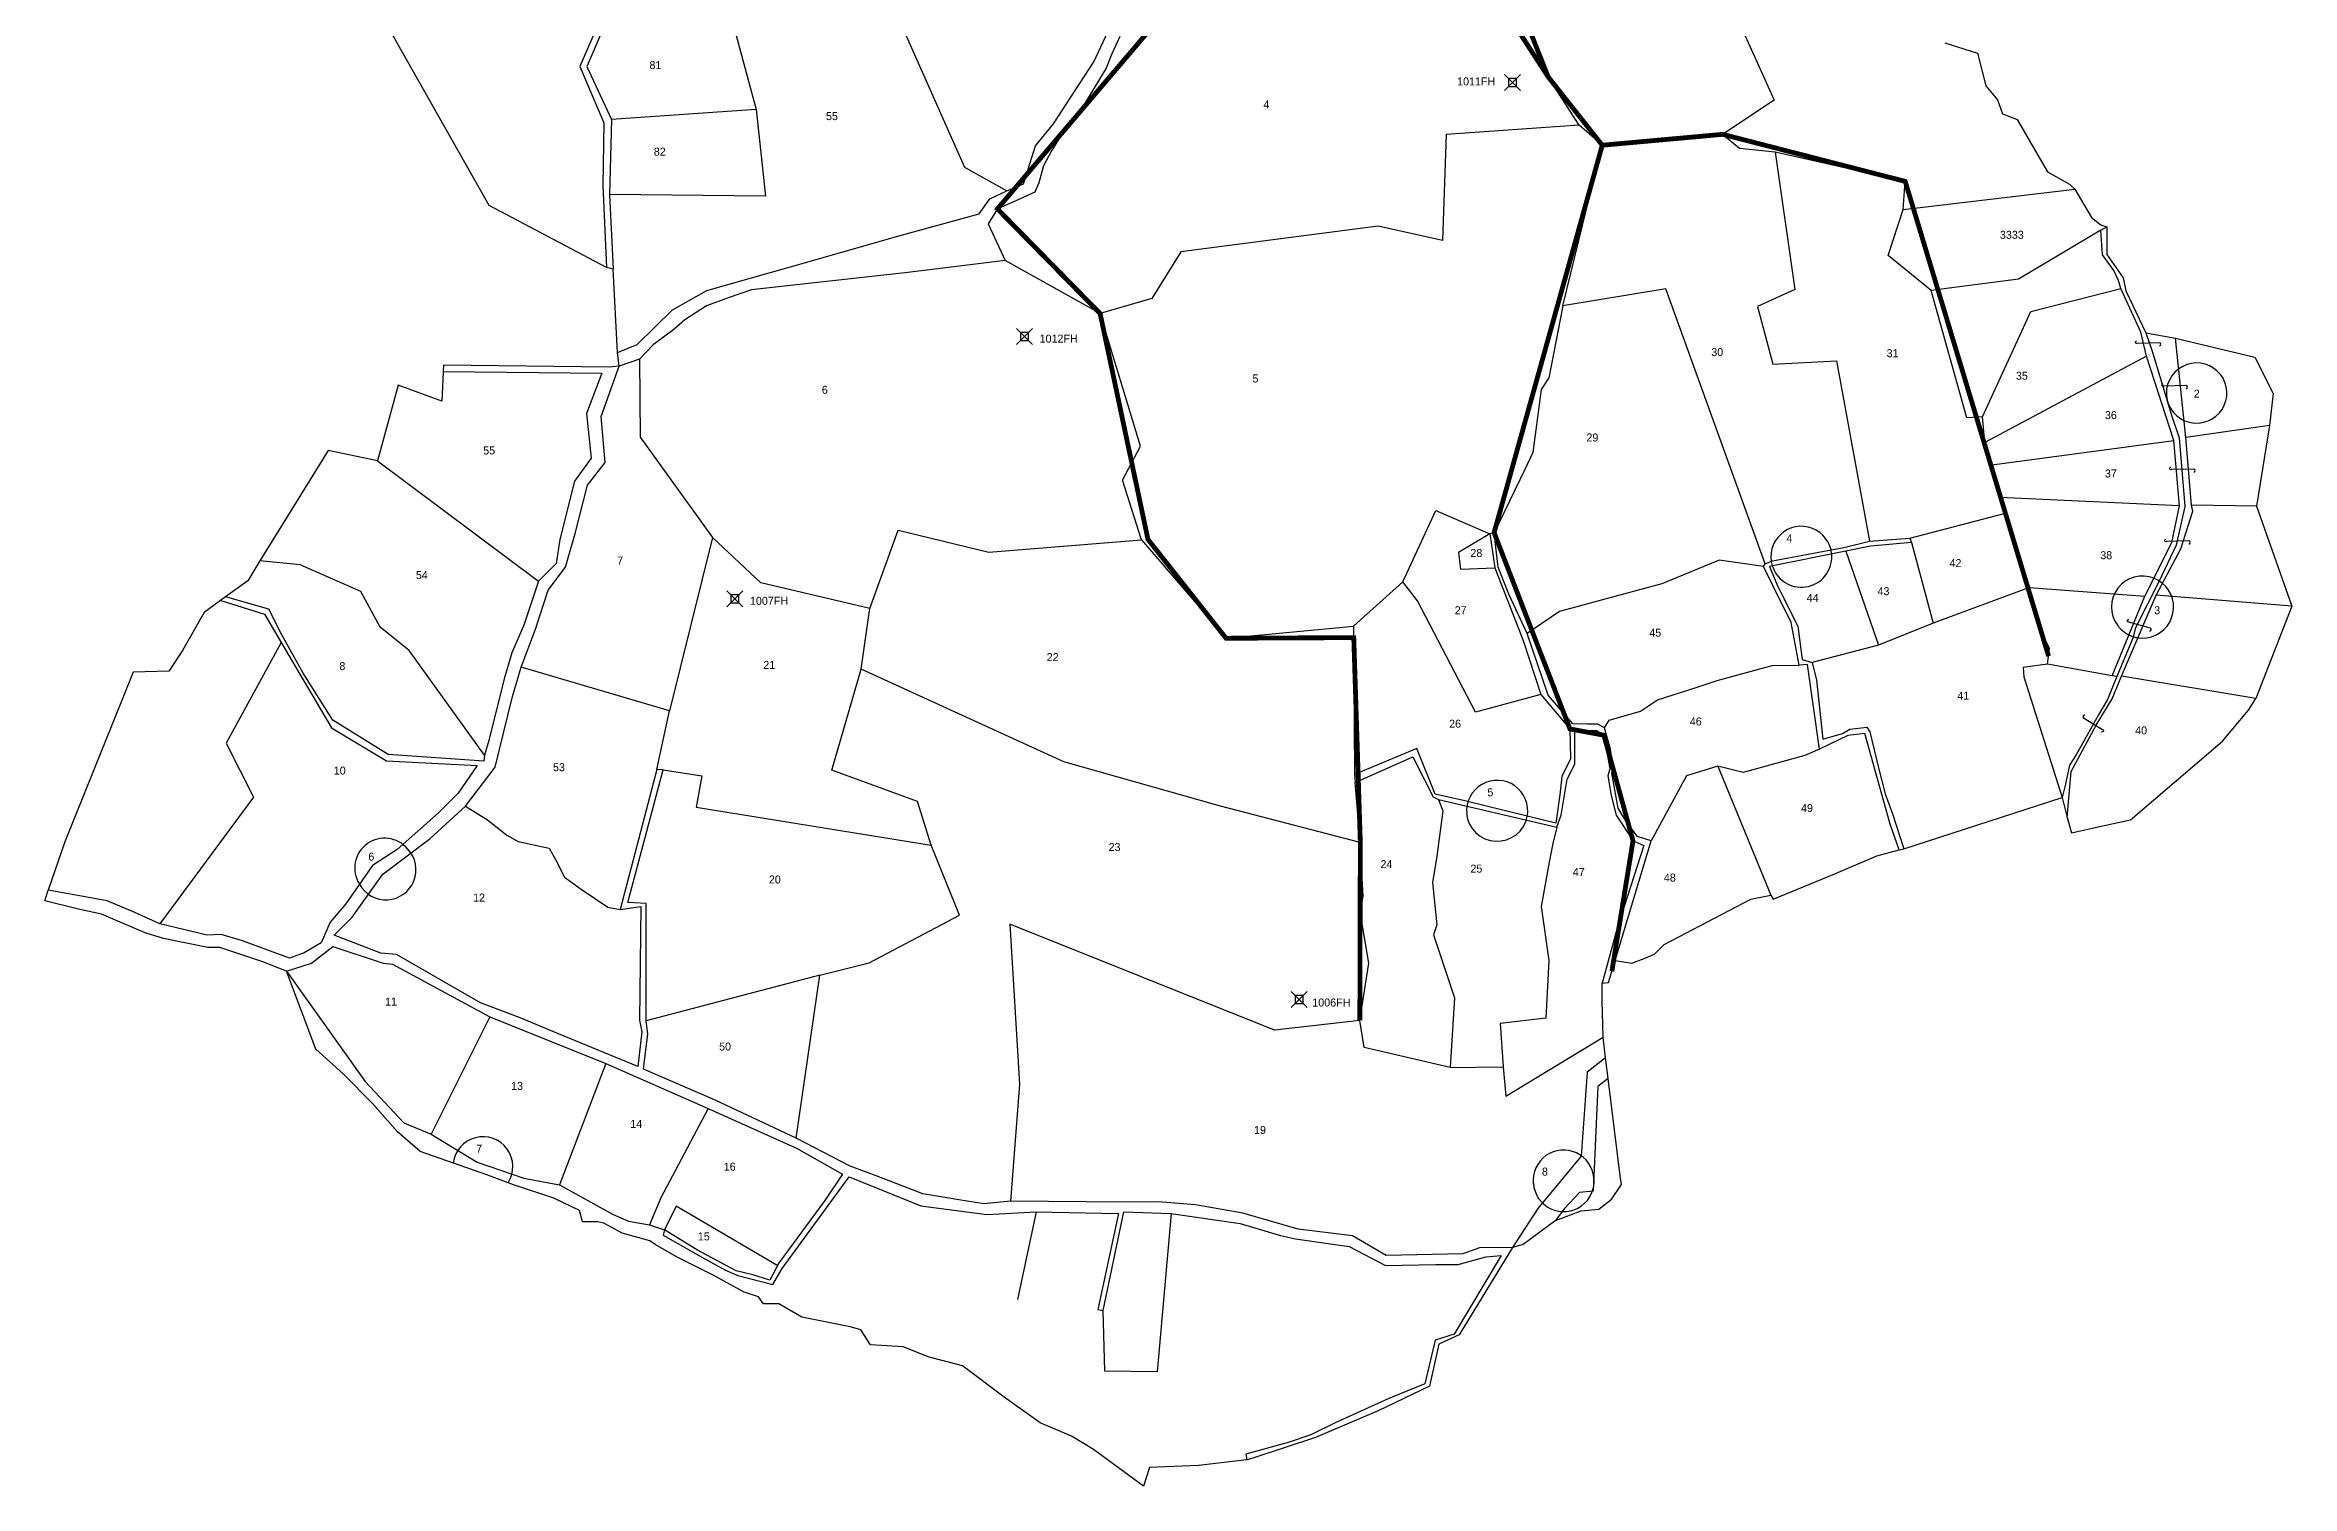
# Model space of a CAD drawing. Header units: inches. Extents: x 149135 to 154865, y 177681 to 183856.
# Drawn here: x 150800 to 152204, y 182014 to 182915 of the extents above; entities that cross this region are included whole.
import ezdxf

# ---------------------------------------------------------------- set-up
doc = ezdxf.new("R2010")
doc.units = ezdxf.units.IN
doc.header["$MEASUREMENT"] = 0
doc.header["$PDMODE"] = 67
doc.header["$PDSIZE"] = 5
for name, color, linetype in [('BORDER-B', 3, 'CONTINUOUS'), ('DIM6', 2, 'CONTINUOUS'), ('Layer1', 4, 'CONTINUOUS'), ('LINK', 4, 'CONTINUOUS'), ('NO', 1, 'CONTINUOUS'), ('PARCEL', 6, 'CONTINUOUS'), ('ROAD', 2, 'CONTINUOUS'), ('TRIG-P', 2, 'CONTINUOUS'), ('TRIG-T', 1, 'CONTINUOUS')]:
    doc.layers.add(name, color=color, linetype=linetype)

msp = doc.modelspace()

# ---------------------------------------------------------------- linework, layer by layer
at = {"layer": 'BORDER-B'}
for points in [[(151471.7, 182920.1), (151466.6, 182909.3), (151463.1, 182900.4), (151450, 182878.7), (151439.2, 182863.8), (151433.2, 182855.8), (151428.8, 182848.3), (151424, 182839.4), (151420.9, 182828.6), (151418.6, 182822.9), (151404.3, 182816.5), (151395.1, 182812.4), (151389.4, 182803.1), (151399.9, 182780.2), (151339.1, 182772.6), (151241.4, 182761.8), (151227.4, 182757), (151213.4, 182751.9), (151199.7, 182743), (151193, 182737), (151180, 182727.4), (151171.4, 182718.5), (151158.7, 182714.1), (151157.8, 182722.7), (151154.9, 182774.8), (151150.8, 182775.8), (151077.6, 182814.6), (151014.2, 182926.5)], [(151471.7, 182920.1), (151466.6, 182909.3), (151463.1, 182900.4), (151450, 182878.7), (151439.2, 182863.8), (151433.2, 182855.8), (151428.8, 182848.3), (151424, 182839.4), (151420.9, 182828.6), (151418.6, 182822.9), (151404.3, 182816.5), (151395.1, 182812.4), (151389.4, 182803.1), (151399.9, 182780.2), (151339.1, 182772.6), (151241.4, 182761.8), (151227.4, 182757), (151213.4, 182751.9), (151199.7, 182743), (151193, 182737), (151180, 182727.4), (151171.4, 182718.5), (151158.7, 182714.1)], [(151987.1, 182916.3), (152007.5, 182909.8), (152012.7, 182889.4)], [(152012.7, 182889.4), (152020.1, 182880.5), (152023.2, 182871.8), (152032.3, 182868.2), (152051.4, 182835.5), (152065.1, 182827.9), (152068.5, 182824.8), (152078.9, 182807), (152084.7, 182802.5), (152088.4, 182801.1), (152088.4, 182783.8), (152098.6, 182769.4), (152100.2, 182761.1), (152112.7, 182734.9), (152131.3, 182731.5), (152180.8, 182719.8), (152192.3, 182697), (152190, 182677), (152181.9, 182626.5), (152204.1, 182564), (152181.6, 182506.4)], [(151158.7, 182714.1), (151152.6, 182713.5), (151049, 182714.7), (151047.9, 182692.3), (151020.7, 182702.3), (151007.7, 182654.9), (150976.8, 182661.3), (150934.3, 182592.3), (150926.6, 182580), (150912.8, 182569.9), (150899.5, 182560.2), (150885.9, 182536.3), (150877.4, 182523.4), (150855, 182522.8), (150812.3, 182416.7), (150801.9, 182386.6)], [(151778.7, 182193), (151785.2, 182202.6), (151784.3, 182207.9), (151776.8, 182268.9), (151775.2, 182281.7), (151773.7, 182294.7), (151773.1, 182317.4), (151773.1, 182328.3), (151776.9, 182328.9), (151781.2, 182342.6), (151791.5, 182341), (151799.3, 182343.8), (151805.8, 182346.6), (151811.7, 182352.6), (151865.9, 182380.9), (151878.4, 182383.4), (151879.9, 182380.9), (151917.3, 182396.4), (151944.7, 182408), (151958.7, 182411.7), (151961.5, 182412.3), (152060.5, 182444.4), (152063.6, 182431.9), (152066.4, 182422.3), (152084.8, 182426.6), (152103.1, 182430.5), (152160.7, 182479.7), (152176.9, 182499), (152181.6, 182506.4)], [(151778.7, 182193), (151771, 182186.9), (151759.7, 182185.9), (151743.6, 182179.8), (151723.7, 182165), (151717, 182163.1), (151683.6, 182108.5), (151671, 182102.7), (151665.2, 182076.4), (151633.1, 182061), (151593.9, 182044.3), (151554.7, 182031.4), (151551, 182030.4), (151520.8, 182026.9), (151490.2, 182025.6), (151486.4, 182014), (151455.2, 182036.8), (151441.4, 182045.2), (151421.8, 182053.5), (151399.3, 182069.6), (151373.3, 182089.2), (151352.4, 182094.6), (151336.3, 182101.1), (151315.8, 182102.3), (151309.7, 182111.7), (151303.2, 182113.6), (151273, 182119.7), (151258.6, 182128), (151248.9, 182128), (151245.8, 182132.4), (151236.8, 182135.2), (151217.5, 182145.8), (151195, 182157.1), (151181.2, 182165.1), (151181.2, 182165.1), (151178, 182167.4), (151160.6, 182172.2), (151149.1, 182178.3), (151145.2, 182179.2), (151135.9, 182179.2), (151134, 182186.3), (151117.9, 182194), (151092.8, 182202.4), (151076.1, 182208.5), (151034.4, 182223.2), (151020.2, 182235.4), (151004.5, 182253.1), (150986.2, 182271.7), (150969.1, 182287.2), (150950.9, 182335.9), (150935.5, 182342), (150909.2, 182350.6), (150901.8, 182350.6), (150874.1, 182356.4), (150862.6, 182359.9), (150835.3, 182371.5), (150821.8, 182374.4), (150799.9, 182379.9), (150801.9, 182386.6)]]:
    msp.add_lwpolyline(points, dxfattribs=at)
at = {"layer": 'BORDER-B', "const_width": 3}
msp.add_lwpolyline([(151773.1, 182852.2), (151705.5, 182610), (151752.9, 182487.3), (151774.1, 182483.4), (151792.3, 182417.4), (151779.1, 182335.8)], dxfattribs=at)
at = {"layer": 'DIM6', "const_width": 3}
msp.add_lwpolyline([(151739.3, 182894.9), (151773.1, 182852.2), (151848.3, 182859), (151962.4, 182829.6), (152052, 182532.8)], dxfattribs=at)
at = {"layer": 'Layer1', "const_width": 3}
msp.add_lwpolyline([(151739.3, 182894.9), (151706.2, 182978.4), (151675.8, 183058.1), (151844.2, 183148.6), (151998.9, 183262.4), (152038.4, 183367.1)], dxfattribs=at)
at = {"layer": 'Layer1', "color": 5, "const_width": 3}
msp.add_lwpolyline([(151739.3, 182894.9), (151719.9, 182924.9), (151650.6, 182936.9), (151594.5, 182937), (151540.3, 182983.1), (151395.1, 182812.4), (151459.3, 182747), (151489.2, 182605.8), (151538, 182544), (151617.8, 182544.4), (151621.9, 182416.4), (151621.6, 182305.1)], dxfattribs=at)
at = {"layer": 'LINK'}
for points in [[(152121.3, 182726.8, 0.878835), (152121.3, 182728.7), (152107.3, 182728.3, -1.164949), (152106.9, 182729.8)], [(152138, 182700, 0.878835), (152138, 182701.9), (152124, 182701.5, -1.164949), (152123.6, 182703.1)], [(152142.7, 182647.9, 0.878835), (152142.7, 182649.8), (152128.7, 182649.4, -1.164949), (152128.4, 182651)], [(152139.7, 182602.9, 0.878835), (152139.6, 182604.8), (152125.7, 182604.4, -1.164949), (152125.3, 182605.9)], [(152115.1, 182548.6, 0.878835), (152115.6, 182550.4), (152102.1, 182554.1, -1.164949), (152102.2, 182555.7)], [(152074.7, 182495.9, 0.878835), (152073.8, 182494.3), (152085.7, 182487, -1.164949), (152085.1, 182485.5)]]:
    msp.add_lwpolyline(points, format="xyb", dxfattribs=at)
at = {"layer": 'PARCEL'}
for p, q in [((151568.3, 182299.1), (151402.9, 182365.2)), ((151402.9, 182365.2), (151408.9, 182265.3)), ((151621.6, 182305.1), (151568.3, 182299.1)), ((151408.9, 182265.3), (151403.2, 182192.2))]:
    msp.add_line(p, q, dxfattribs=at)
for points in [[(151842.9, 183008.5), (151849, 182950.3), (151880.6, 182880.3), (151848.3, 182859), (151773.1, 182852.2), (151758.7, 182864.8), (151719.9, 182924.9), (151706.2, 182978.4), (151730.9, 182982.9), (151740.6, 183030.9)], [(151254.5, 182980), (151277.9, 182966.4), (151325.5, 182923.1), (151335.5, 182926.2), (151374.5, 182838.5), (151401.1, 182823.7)], [(151230.4, 182926.2), (151244.3, 182874.5), (151250.1, 182820.4), (151152.7, 182821.4)], [(151244.3, 182874.5), (151154, 182868.3)], [(151758.7, 182864.8), (151675.6, 182859), (151673.2, 182792.6), (151633, 182801.7), (151509.7, 182785.5), (151491.6, 182756.3), (151459.3, 182747)], [(151748.4, 182751.7), (151773.1, 182852.2)], [(151965.3, 182606.6), (152024.2, 182622), (152021.5, 182632), (152015, 182652.2), (152012.2, 182666.3), (152010.8, 182682.4), (152000.9, 182681.7), (151978.6, 182761.3), (151951.8, 182783.3), (151961.1, 182812.1), (151962.4, 182829.6), (151881.1, 182847.8), (151858.8, 182850.2), (151848.3, 182859)], [(151881.1, 182847.8), (151893.4, 182762), (151870.1, 182751.4), (151879.7, 182715.3), (151919.5, 182717.4), (151940.1, 182604.6)], [(151961.1, 182812.1), (152068.5, 182824.8)], [(152084.7, 182799.2), (152033.1, 182768.5), (151978.6, 182761.3)], [(151485.1, 182605.5), (151473.2, 182642.8), (151484.6, 182664.1), (151459.3, 182747), (151399.9, 182780.2)], [(151874.8, 182590.5), (151812.8, 182762.4), (151748.4, 182751.7), (151739.7, 182706.7), (151735, 182699.6), (151729.8, 182660.1), (151724.7, 182649.5), (151705.5, 182610)], [(152010.8, 182682.4), (152041, 182748.3), (152097.1, 182762.7)], [(152113.1, 182720.3), (152012.2, 182666.3)], [(151171.4, 182718.5), (151171.8, 182669.7), (151217, 182606.9)], [(152015, 182652.2), (152130.3, 182667.7)], [(152190, 182677), (152137.8, 182669.4)], [(151007.7, 182654.9), (151108.3, 182579.6)], [(151648.5, 182579.2), (151669, 182623.8), (151702.9, 182609.2), (151683.2, 182597.7), (151684.4, 182587.1), (151705.9, 182588)], [(152024.2, 182622), (152040, 182575.7), (151979.8, 182553.4), (151945.8, 182539.6), (151904.3, 182528.8)], [(152133.8, 182626.8), (152021.5, 182632)], [(152181.9, 182626.5), (152141.4, 182627.3)], [(151269.3, 182231.4), (151284.1, 182333.5), (151314.9, 182341.1), (151371.4, 182370.9), (151353.8, 182414.7), (151345.2, 182442), (151291.7, 182461.6), (151309.9, 182524.7), (151315.4, 182562.5), (151247.3, 182578.6), (151217, 182606.9), (151190.1, 182498.6)], [(151315.4, 182562.5), (151333.2, 182611.5), (151389.7, 182597.9), (151485.1, 182605.5), (151538, 182544), (151617.7, 182551.5), (151618.2, 182458.9)], [(151925.3, 182598.4), (151945.8, 182539.6)], [(151966.3, 182603.9), (151979.8, 182553.4)], [(151074.6, 182470.9), (151027.6, 182536.4), (151009.4, 182551), (150997.3, 182573.2), (150959.5, 182589.9), (150934.3, 182592.3)], [(151734.7, 182508.8), (151693.9, 182497.9), (151657.6, 182567.3), (151648.5, 182579.2), (151617.7, 182551.5)], [(151873.8, 182588.9), (151846.1, 182592.8), (151810.3, 182578), (151775.5, 182568.7), (151746.4, 182560.7), (151726.2, 182546.9)], [(152091.8, 182520.6), (152051.3, 182527.8), (152052.6, 182537.9), (152045.9, 182550.9), (152040, 182575.7), (152112.2, 182570.4)], [(152204.1, 182564), (152119.3, 182571)], [(150947.6, 182541.4), (150913.1, 182478.4), (150930.2, 182444.6), (150871.7, 182365.5)], [(151182.3, 182462), (151190.1, 182498.6), (151097.6, 182526)], [(151621.9, 182416.4), (151534.5, 182439.1), (151436.6, 182466.8), (151309.9, 182524.7)], [(151774.5, 182488.1), (151777.5, 182492.8), (151796.9, 182498.5), (151807.6, 182505.5), (151832.4, 182513.5), (151844.8, 182517.5), (151879.2, 182526.9), (151896.1, 182527.2)], [(152051.3, 182527.8), (152036.2, 182525.7), (152036.6, 182519.8), (152060.5, 182444.4)], [(152181.6, 182506.4), (152097.5, 182520.4)], [(151908.9, 182474.7), (151899.6, 182470.8), (151861.1, 182460.1), (151845.4, 182464.1), (151825.7, 182458), (151803.7, 182417.4)], [(151186.3, 182461.7), (151210.5, 182458.1), (151206.9, 182438.4), (151353.8, 182414.7)], [(151678.1, 182275.7), (151624.2, 182288.1), (151621.6, 182305.1), (151627.3, 182340.9), (151621.9, 182373), (151623.6, 182382.7), (151621.9, 182416.4), (151618.7, 182453.8)], [(151845.4, 182464.1), (151878.4, 182383.4)], [(151062.8, 182439.1), (151076.5, 182430.5), (151088.6, 182420.9), (151095.7, 182416.9), (151114.9, 182412.8), (151118.9, 182405.8), (151124.5, 182394.7), (151135.1, 182387.1), (151151.7, 182376), (151159.3, 182374.4)], [(151670.7, 182443.2), (151673.4, 182436.1), (151669.7, 182407.7), (151667.1, 182391.4), (151669.7, 182364.9), (151667.7, 182358.6), (151680.8, 182319.2), (151678.1, 182275.7), (151711.2, 182276)], [(151744.8, 182425.9), (151742.3, 182415.8), (151739.9, 182404.1), (151734.9, 182376.3), (151739.6, 182342.6), (151737.9, 182306.5), (151709.2, 182303.1), (151711.2, 182276), (151712.9, 182257.7), (151773.7, 182294.7)], [(151284.1, 182333.5), (151175.6, 182304.9)], [(151077.9, 182307.3), (151041.2, 182234.1)], [(151150.4, 182278.1), (151121.5, 182202.3)], [(151214.4, 182250), (151184.7, 182194.3), (151177.6, 182177.3)], [(151257.8, 182151.8), (151194.4, 182189), (151187.1, 182174.1)], [(151419.3, 182185.5), (151407.7, 182130.7)], [(151503.7, 182184.4), (151495, 182085.5), (151462.2, 182085.9), (151461.1, 182123.8)]]:
    msp.add_lwpolyline(points, dxfattribs=at)
for centre, radius, start, end in [((152144.3, 182697.2), 18.7, 125.8521, 275.2008), ((152144.6, 182697.3), 18.8, 274.0676, 126.9852), ((151897.5, 182595), 19, 12.7597, 205.075), ((151897.5, 182594.9), 19, 204.7014, 13.1333), ((152110.6, 182563.6), 19.3, 67.8584, 216.9182), ((152110.7, 182563.5), 19.4, 216.4446, 68.3321), ((151707.4, 182436.1), 19.1, 349.5285, 185.0999), ((151707.4, 182436.3), 19.2, 185.7102, 348.9181), ((151012.2, 182400.3), 18.7, 39.5212, 212.2411), ((151013, 182399.3), 18.8, 208.3486, 43.4136), ((151073.6, 182213.7), 18.7, 327.409, 173.1821), ((151748.9, 182205.1), 19, 4.7754, 185.7085), ((151749, 182204.6), 19, 183.9955, 6.4884)]:
    msp.add_arc(centre, radius, start, end, dxfattribs=at)
at = {"layer": 'ROAD'}
for points in [[(151159.9, 182961.2), (151134.1, 182901.4), (151149.2, 182866.3), (151148.5, 182827.1), (151150.8, 182775.8)], [(151150.3, 182928.5), (151138.6, 182901.4), (151154, 182868.3), (151152.7, 182821.4), (151154.9, 182774.8)], [(151157.8, 182722.7), (151170, 182727.6), (151192.1, 182749.4), (151213.5, 182761.4), (151281.8, 182780.8), (151332, 182795.2), (151383.7, 182809.3), (151390.4, 182818.7), (151401.1, 182823.7), (151411.5, 182828.1), (151418.9, 182851.8), (151430.2, 182865.5), (151455.4, 182904.4), (151464.1, 182923.1)], [(152094.7, 182520), (152091.8, 182520.6), (152112.2, 182570.4), (152129.1, 182603.8), (152133.8, 182626.8), (152130.3, 182667.7), (152113.1, 182720.3), (152109.6, 182735.4), (152097.1, 182762.7), (152095.6, 182767.7), (152092.7, 182773.9), (152085.6, 182783.7), (152084.7, 182799.2), (152088.4, 182801.1)], [(152112.7, 182734.9), (152116.8, 182723.4), (152128.9, 182683.5), (152133.6, 182669.2), (152137.1, 182626.4), (152131.8, 182602.2), (152121.1, 182579.7), (152106.4, 182550.5), (152104.7, 182544.1), (152094.7, 182520), (152088.8, 182505.8), (152083.2, 182496.1), (152069.3, 182471.2), (152065.1, 182464.7), (152062.2, 182451.1), (152060.5, 182444.4)], [(152063.6, 182431.9), (152066.1, 182460.8), (152081.8, 182489.7), (152091.8, 182506.1), (152097.5, 182520.4), (152119.3, 182571), (152134.6, 182599.9), (152142.1, 182623.4), (152141.4, 182627.3), (152137.8, 182669.4), (152131.3, 182731.5)], [(151048.8, 182710.8), (151147.9, 182709.7), (151138.3, 182684.6), (151141.3, 182656.5), (151130.9, 182642.1), (151121.7, 182605.8), (151119.4, 182590.7), (151108.3, 182579.6), (151099.1, 182552.2), (151091.7, 182534.8), (151086.9, 182518.6), (151077.3, 182480.1), (151074.6, 182470.9), (151074.2, 182467.2), (151014.3, 182471.3), (150979.9, 182492.7), (150961.2, 182522.1), (150947.9, 182546.2), (150939.8, 182562.1), (150912.8, 182569.9)], [(151775.2, 182281.7), (151763.6, 182272.8), (151759.9, 182220.2), (151732.8, 182187.5), (151717, 182163.1), (151696.3, 182162.9), (151685.9, 182159.1), (151638, 182158.1), (151617.1, 182170.4), (151583, 182174.7), (151548.4, 182184.7), (151519, 182189.9), (151495.7, 182191.8), (151474.3, 182191.5), (151403.2, 182192.2), (151386.6, 182190.4), (151371.1, 182193), (151348.5, 182196.7), (151321.1, 182207.4), (151303, 182214.1), (151269.3, 182231.4), (151218.3, 182255.5), (151173.9, 182274.7), (151176.7, 182296.8), (151175.6, 182304.9), (151175.6, 182378.1), (151164.1, 182378.9), (151186.3, 182461.7), (151182.3, 182462), (151159.3, 182374.4), (151172.3, 182376.3), (151171.5, 182305.3), (151173, 182297.9), (151170.4, 182276.4), (151120.9, 182296.8), (151096.8, 182306.8), (151072, 182316), (151019.5, 182346.3), (151009.9, 182347.1), (150980.7, 182358.5), (150991.8, 182369.6), (151011, 182396.6), (151040.6, 182418.8), (151062.8, 182439.1), (151081.3, 182463.5), (151092, 182507.5), (151097.6, 182526), (151106.5, 182549.6), (151114.3, 182574), (151125.3, 182588.4), (151131.3, 182609.5), (151139, 182639.8), (151150.1, 182653.9), (151147.5, 182682.7), (151158.7, 182714.1)], [(151781.2, 182342.6), (151803.7, 182417.4), (151795.2, 182420), (151788.5, 182428.8), (151783, 182437.7), (151779.1, 182459.7), (151780, 182462.7), (151778.3, 182474.6), (151774.5, 182488.1), (151770.3, 182490.2), (151763.9, 182490.2), (151754.6, 182490.6), (151739.3, 182508.4), (151726.2, 182546.9), (151714.8, 182571.5), (151708, 182588.4), (151705.5, 182610), (151702.9, 182609.2), (151705.9, 182588), (151723.7, 182542.7), (151734.7, 182508.8), (151752.9, 182487.3), (151753.3, 182468.6), (151747.8, 182457.6), (151746.5, 182446.2), (151744, 182428.4), (151726.2, 182432.7), (151687.3, 182442.4), (151668.6, 182446.6), (151657.2, 182475), (151618.2, 182458.9), (151618.7, 182453.8), (151654.7, 182469.9), (151667.4, 182444.9), (151670.7, 182443.2), (151744.8, 182425.9), (151747.4, 182433.5), (151751.2, 182455.9), (151755.9, 182465.2), (151755.9, 182486.4), (151769.8, 182486.4), (151774.1, 182483.4), (151777.9, 182462.3), (151776.6, 182458), (151778.7, 182445.8), (151781.7, 182433.5), (151792.3, 182417.4), (151799, 182414.5), (151782.5, 182362.8), (151773.1, 182328.3)], [(151958.7, 182411.7), (151952.9, 182427.8), (151937.1, 182484.5), (151926.6, 182483.2), (151908.9, 182474.7), (151901.3, 182527.5), (151896.1, 182527.2), (151891.2, 182553.8), (151879.7, 182577), (151873.8, 182588.9), (151874.8, 182590.5), (151879.4, 182592.5), (151924, 182600.7), (151940.1, 182604.6), (151965.3, 182606.6), (151966.3, 182603.9), (151940.7, 182601.6), (151925.3, 182598.4), (151877.7, 182588.9), (151879.7, 182583.9), (151882.6, 182576.7), (151895.4, 182551.5), (151898.1, 182530.8), (151904.3, 182528.8), (151906.9, 182517.7), (151910.9, 182480.9), (151923.3, 182484.5), (151927.9, 182487.2), (151938.4, 182488.5), (151940.4, 182485.5), (151945.6, 182463.9), (151949.9, 182446.8), (151954.5, 182434.3), (151961.5, 182412.3)], [(150909.8, 182567.7), (150937.2, 182559.1), (150947.6, 182541.4), (150979, 182488.1), (151013.4, 182467.4), (151070, 182464.5), (151058.2, 182447.1), (151045.9, 182434.9), (151020.1, 182412), (151004.5, 182402), (150987.9, 182377.9), (150978.2, 182366.6), (150972.6, 182353.6), (150961.9, 182347.4), (150952.7, 182344), (150923.4, 182354.8), (150910.1, 182358.8), (150901.3, 182358.5), (150871.7, 182365.5), (150856.1, 182372.5), (150838.7, 182379.9), (150801.9, 182386.6)], [(150950.9, 182335.9), (150966.5, 182341), (150979.9, 182351.3), (151011.3, 182341), (151017.2, 182340.3), (151077.9, 182307.3), (151150.4, 182278.1), (151214.4, 182250), (151269.5, 182225.3), (151298.4, 182208.9), (151287.3, 182192.6), (151258.8, 182153.8), (151252.9, 182142.7), (151242.2, 182146), (151231.8, 182148.6), (151207.8, 182161.5), (151187.1, 182174.1), (151186.3, 182170.8), (151210.4, 182157.1), (151225.2, 182149), (151232.9, 182145.6), (151254.8, 182140.1), (151260.7, 182150.1), (151302.5, 182207.4), (151347.2, 182189.3), (151388.6, 182183.7), (151419.3, 182185.5), (151470.7, 182184.4), (151457.8, 182124.5), (151461.1, 182123.8), (151474.1, 182185.5), (151503.7, 182184.4), (151546.9, 182178.1), (151572.1, 182170.7), (151581.3, 182168.5), (151615, 182163.7), (151637.6, 182151.9), (151669, 182152.6), (151683, 182152.6), (151700.4, 182157.4), (151710, 182158.2), (151680.5, 182109), (151668.6, 182105.3), (151662.3, 182077.9), (151639.8, 182068.7), (151606.1, 182053.5), (151590.9, 182046.1), (151576.9, 182041.3), (151550.3, 182033.9), (151551, 182030.4)], [(150950.9, 182335.9), (151000.1, 182266.9), (151024.2, 182241.1), (151041.2, 182234.1), (151070, 182216.4), (151099.1, 182206.4), (151121.5, 182202.3), (151154.6, 182184), (151164.6, 182179.6), (151177.6, 182177.3), (151187.1, 182174.1)], [(151776.8, 182268.9), (151770.3, 182263.8), (151767.4, 182198.4), (151758.9, 182197.5), (151749.4, 182187.5), (151743.6, 182179.8)]]:
    msp.add_lwpolyline(points, dxfattribs=at)
at = {"layer": 'TRIG-P'}
for p in [(151716.9, 182891.5), (151412.1, 182732.6), (151231.1, 182568.7), (151583.7, 182318.2)]:
    msp.add_point(p, dxfattribs=at)

# ---------------------------------------------------------------- texts
at = {"layer": 'NO'}
for s, p in [('81', (151177.7, 182899.8)), ('4', (151561.3, 182875.2)), ('55', (151288, 182867.9)), ('82', (151180.4, 182845.7)), ('3333', (152021.6, 182793.7)), ('30', (151841.2, 182720.4)), ('31', (151950.8, 182719.7)), ('5', (151554.5, 182703.9)), ('35', (152031.6, 182705.6)), ('6', (151285.4, 182696.8)), ('2', (152142.7, 182694.4)), ('36', (152087.2, 182681)), ('55', (151073.8, 182658.9)), ('29', (151763.2, 182667)), ('37', (152087.2, 182644.5)), ('4', (151888.2, 182604)), ('7', (151157.5, 182590.1)), ('28', (151690.7, 182594.8)), ('42', (151990.1, 182588.5)), ('38', (152084.3, 182593.4)), ('54', (151031.7, 182581)), ('44', (151900.8, 182566.7)), ('43', (151945.1, 182570.9)), ('27', (151680.9, 182559)), ('3', (152118, 182559)), ('45', (151802.5, 182545)), ('8', (150983.9, 182524.1)), ('21', (151248.8, 182524.8)), ('22', (151425.9, 182529.7)), ('41', (151995, 182505.6)), ('46', (151827.8, 182489.5)), ('26', (151677.4, 182488.1)), ('40', (152106.1, 182483.9)), ('10', (150980.4, 182458.8)), ('53', (151117.4, 182460.9)), ('5', (151701.3, 182445.2)), ('49', (151897.3, 182435.4)), ('23', (151464.6, 182411)), ('6', (151002, 182405)), ('24', (151634.5, 182400.3)), ('25', (151690.7, 182397.5)), ('47', (151754.7, 182395.4)), ('48', (151811.6, 182391.9)), ('12', (151067.5, 182379.4)), ('20', (151252.3, 182390.7)), ('11', (151012.5, 182314.4)), ('50', (151221.2, 182286.3)), ('13', (151091.2, 182261.7)), ('14', (151165.7, 182237.9)), ('19', (151555.5, 182234.1)), ('7', (151069.4, 182222.4)), ('16', (151224.1, 182211.2)), ('8', (151735.4, 182208.1)), ('15', (151207.9, 182167.6))]:
    msp.add_text(s, height=5, dxfattribs=at).set_placement(p)
at = {"layer": 'TRIG-T'}
for s, p in [('1011FH', (151682.4, 182889.6)), ('1012FH', (151421.5, 182728.8)), ('1007FH', (151240.5, 182564.9)), ('1006FH', (151591.9, 182313.8))]:
    msp.add_text(s, height=5, dxfattribs=at).set_placement(p)

doc.saveas('drawing.dxf')
